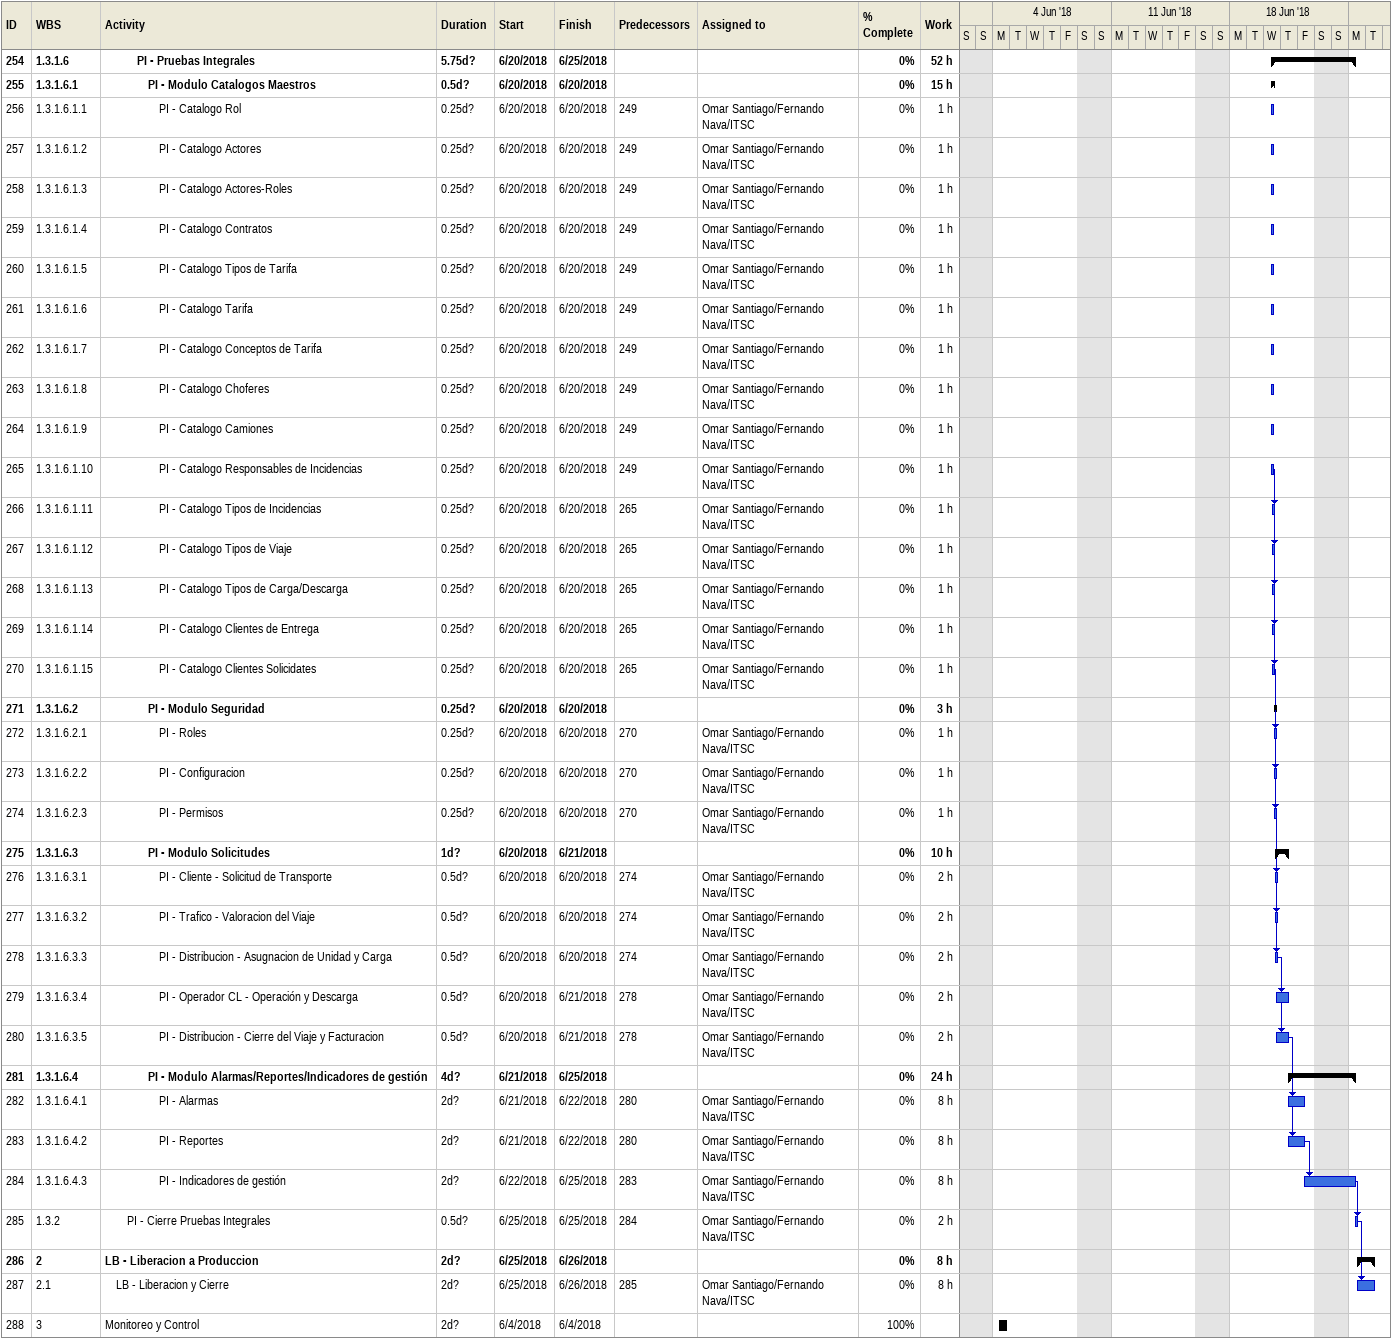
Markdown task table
| ID | WBS | Task | Duration | Start | Finish | Predecessors | Resources | % complete | Work (h) |
|---|---|---|---|---|---|---|---|---|---|
| 254 | 1.3.1.6 | **PI - Pruebas Integrales** | 5.75d? | 2018-06-20 | 2018-06-25 |  |  | 0 | 52 |
| 255 | 1.3.1.6.1 | **PI - Modulo Catalogos Maestros** | 0.5d? | 2018-06-20 | 2018-06-20 |  |  | 0 | 15 |
| 256 | 1.3.1.6.1.1 | PI - Catalogo Rol | 0.25d? | 2018-06-20 | 2018-06-20 | 249 | Omar Santiago/Fernando Nava/ITSC | 0 | 1 |
| 257 | 1.3.1.6.1.2 | PI - Catalogo Actores | 0.25d? | 2018-06-20 | 2018-06-20 | 249 | Omar Santiago/Fernando Nava/ITSC | 0 | 1 |
| 258 | 1.3.1.6.1.3 | PI - Catalogo Actores-Roles | 0.25d? | 2018-06-20 | 2018-06-20 | 249 | Omar Santiago/Fernando Nava/ITSC | 0 | 1 |
| 259 | 1.3.1.6.1.4 | PI - Catalogo Contratos | 0.25d? | 2018-06-20 | 2018-06-20 | 249 | Omar Santiago/Fernando Nava/ITSC | 0 | 1 |
| 260 | 1.3.1.6.1.5 | PI - Catalogo Tipos de Tarifa | 0.25d? | 2018-06-20 | 2018-06-20 | 249 | Omar Santiago/Fernando Nava/ITSC | 0 | 1 |
| 261 | 1.3.1.6.1.6 | PI - Catalogo Tarifa | 0.25d? | 2018-06-20 | 2018-06-20 | 249 | Omar Santiago/Fernando Nava/ITSC | 0 | 1 |
| 262 | 1.3.1.6.1.7 | PI - Catalogo Conceptos de Tarifa | 0.25d? | 2018-06-20 | 2018-06-20 | 249 | Omar Santiago/Fernando Nava/ITSC | 0 | 1 |
| 263 | 1.3.1.6.1.8 | PI - Catalogo Choferes | 0.25d? | 2018-06-20 | 2018-06-20 | 249 | Omar Santiago/Fernando Nava/ITSC | 0 | 1 |
| 264 | 1.3.1.6.1.9 | PI - Catalogo Camiones | 0.25d? | 2018-06-20 | 2018-06-20 | 249 | Omar Santiago/Fernando Nava/ITSC | 0 | 1 |
| 265 | 1.3.1.6.1.10 | PI - Catalogo Responsables de Incidencias | 0.25d? | 2018-06-20 | 2018-06-20 | 249 | Omar Santiago/Fernando Nava/ITSC | 0 | 1 |
| 266 | 1.3.1.6.1.11 | PI - Catalogo Tipos de Incidencias | 0.25d? | 2018-06-20 | 2018-06-20 | 265 | Omar Santiago/Fernando Nava/ITSC | 0 | 1 |
| 267 | 1.3.1.6.1.12 | PI - Catalogo Tipos de Viaje | 0.25d? | 2018-06-20 | 2018-06-20 | 265 | Omar Santiago/Fernando Nava/ITSC | 0 | 1 |
| 268 | 1.3.1.6.1.13 | PI - Catalogo Tipos de Carga/Descarga | 0.25d? | 2018-06-20 | 2018-06-20 | 265 | Omar Santiago/Fernando Nava/ITSC | 0 | 1 |
| 269 | 1.3.1.6.1.14 | PI - Catalogo Clientes de Entrega | 0.25d? | 2018-06-20 | 2018-06-20 | 265 | Omar Santiago/Fernando Nava/ITSC | 0 | 1 |
| 270 | 1.3.1.6.1.15 | PI - Catalogo Clientes Solicidates | 0.25d? | 2018-06-20 | 2018-06-20 | 265 | Omar Santiago/Fernando Nava/ITSC | 0 | 1 |
| 271 | 1.3.1.6.2 | **PI - Modulo Seguridad** | 0.25d? | 2018-06-20 | 2018-06-20 |  |  | 0 | 3 |
| 272 | 1.3.1.6.2.1 | PI - Roles | 0.25d? | 2018-06-20 | 2018-06-20 | 270 | Omar Santiago/Fernando Nava/ITSC | 0 | 1 |
| 273 | 1.3.1.6.2.2 | PI - Configuracion | 0.25d? | 2018-06-20 | 2018-06-20 | 270 | Omar Santiago/Fernando Nava/ITSC | 0 | 1 |
| 274 | 1.3.1.6.2.3 | PI - Permisos | 0.25d? | 2018-06-20 | 2018-06-20 | 270 | Omar Santiago/Fernando Nava/ITSC | 0 | 1 |
| 275 | 1.3.1.6.3 | **PI - Modulo Solicitudes** | 1d? | 2018-06-20 | 2018-06-21 |  |  | 0 | 10 |
| 276 | 1.3.1.6.3.1 | PI - Cliente - Solicitud de Transporte | 0.5d? | 2018-06-20 | 2018-06-20 | 274 | Omar Santiago/Fernando Nava/ITSC | 0 | 2 |
| 277 | 1.3.1.6.3.2 | PI - Trafico - Valoracion del Viaje | 0.5d? | 2018-06-20 | 2018-06-20 | 274 | Omar Santiago/Fernando Nava/ITSC | 0 | 2 |
| 278 | 1.3.1.6.3.3 | PI - Distribucion - Asugnacion de Unidad y Carga | 0.5d? | 2018-06-20 | 2018-06-20 | 274 | Omar Santiago/Fernando Nava/ITSC | 0 | 2 |
| 279 | 1.3.1.6.3.4 | PI - Operador CL - Operación y Descarga | 0.5d? | 2018-06-20 | 2018-06-21 | 278 | Omar Santiago/Fernando Nava/ITSC | 0 | 2 |
| 280 | 1.3.1.6.3.5 | PI - Distribucion - Cierre del Viaje y Facturacion | 0.5d? | 2018-06-20 | 2018-06-21 | 278 | Omar Santiago/Fernando Nava/ITSC | 0 | 2 |
| 281 | 1.3.1.6.4 | **PI - Modulo Alarmas/Reportes/Indicadores de gestión** | 4d? | 2018-06-21 | 2018-06-25 |  |  | 0 | 24 |
| 282 | 1.3.1.6.4.1 | PI - Alarmas | 2d? | 2018-06-21 | 2018-06-22 | 280 | Omar Santiago/Fernando Nava/ITSC | 0 | 8 |
| 283 | 1.3.1.6.4.2 | PI - Reportes | 2d? | 2018-06-21 | 2018-06-22 | 280 | Omar Santiago/Fernando Nava/ITSC | 0 | 8 |
| 284 | 1.3.1.6.4.3 | PI - Indicadores de gestión | 2d? | 2018-06-22 | 2018-06-25 | 283 | Omar Santiago/Fernando Nava/ITSC | 0 | 8 |
| 285 | 1.3.2 | PI - Cierre Pruebas Integrales | 0.5d? | 2018-06-25 | 2018-06-25 | 284 | Omar Santiago/Fernando Nava/ITSC | 0 | 2 |
| 286 | 2 | **LB - Liberacion a Produccion** | 2d? | 2018-06-25 | 2018-06-26 |  |  | 0 | 8 |
| 287 | 2.1 | LB - Liberacion y Cierre | 2d? | 2018-06-25 | 2018-06-26 | 285 | Omar Santiago/Fernando Nava/ITSC | 0 | 8 |
| 288 | 3 | Monitoreo y Control | 2d? | 2018-06-04 | 2018-06-04 |  |  | 100 |  |
